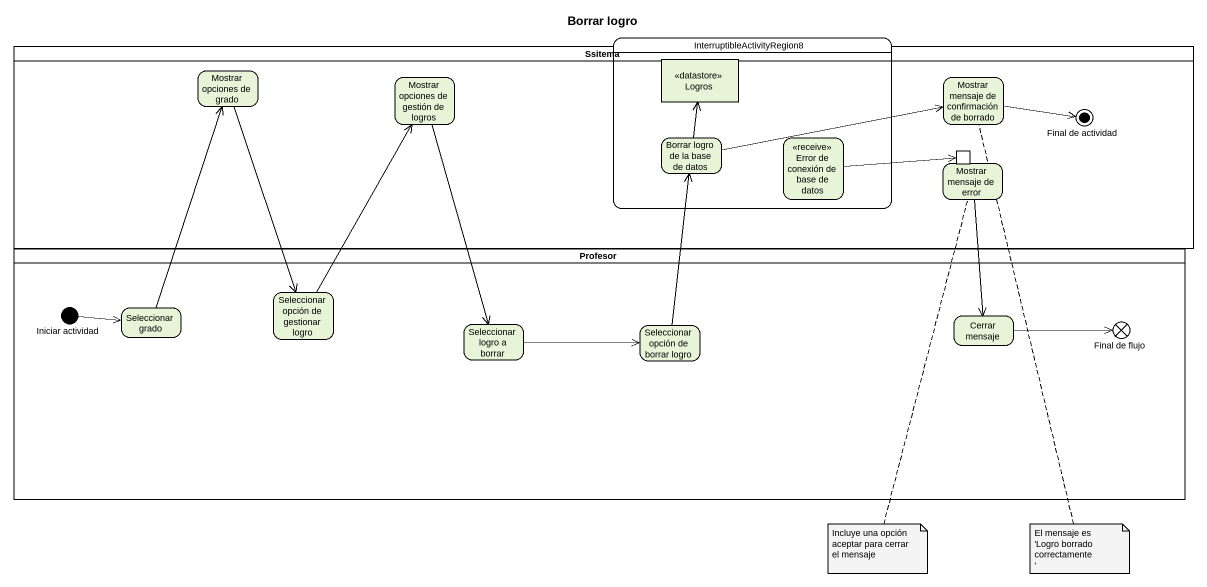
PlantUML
@startuml
title Borrar logro
hide empty description
state Ssitema <<partition>> {
  state "Mostrar opciones de grado" as Mostrar_opciones_de_grado
  state "Mostrar opciones de gestión de logros" as Mostrar_opciones_de_gestión
  state "Mostrar mensaje de confirmación de borrado" as Mostrar_mensaje_de
  state "Final de actividad" as Final_de_actividad <<end>>
  state "Mostrar mensaje de error" as Mostrar_mensaje_de_error {
    state pin1 <<inputPin>>
  }
}
state InterruptibleActivityRegion8 {
  state Logros <<datastore>>
  state "Borrar logro de la base de datos" as Borrar_logro_de_la_base_de
  state "Error de conexión de base de datos" as Error_de_conexión_de_base <<receive>>
}
state Profesor <<partition>> {
  state "Iniciar actividad" as Iniciar_actividad <<start>>
  state "Seleccionar grado" as Seleccionar_grado
  state "Seleccionar opción de gestionar logro" as Seleccionar_opción_de
  state "Seleccionar logro a borrar" as Seleccionar_logro_a_borrar
  state "Seleccionar opción de borrar logro" as Seleccionar_opción_de_2
  state "Cerrar mensaje" as Cerrar_mensaje
  state "Final de flujo" as Final_de_flujo <<end>>
}
Mostrar_opciones_de_grado --> Seleccionar_opción_de
Mostrar_opciones_de_gestión --> Seleccionar_logro_a_borrar
Mostrar_mensaje_de -right-> Final_de_actividad
Borrar_logro_de_la_base_de -up-> Logros
Borrar_logro_de_la_base_de -right-> Mostrar_mensaje_de
Error_de_conexión_de_base -right-> pin1
Mostrar_mensaje_de_error --> Cerrar_mensaje
Iniciar_actividad -right-> Seleccionar_grado
Seleccionar_grado -up-> Mostrar_opciones_de_grado
Seleccionar_opción_de -up-> Mostrar_opciones_de_gestión
Seleccionar_logro_a_borrar -right-> Seleccionar_opción_de_2
Seleccionar_opción_de_2 -up-> Borrar_logro_de_la_base_de
Cerrar_mensaje -right-> Final_de_flujo
note bottom of Mostrar_mensaje_de_error : Incluye una opción aceptar para cerrar el mensaje
note bottom of Mostrar_mensaje_de
  El mensaje es 'Logro borrado correctamente
  ~'
end note
@enduml
